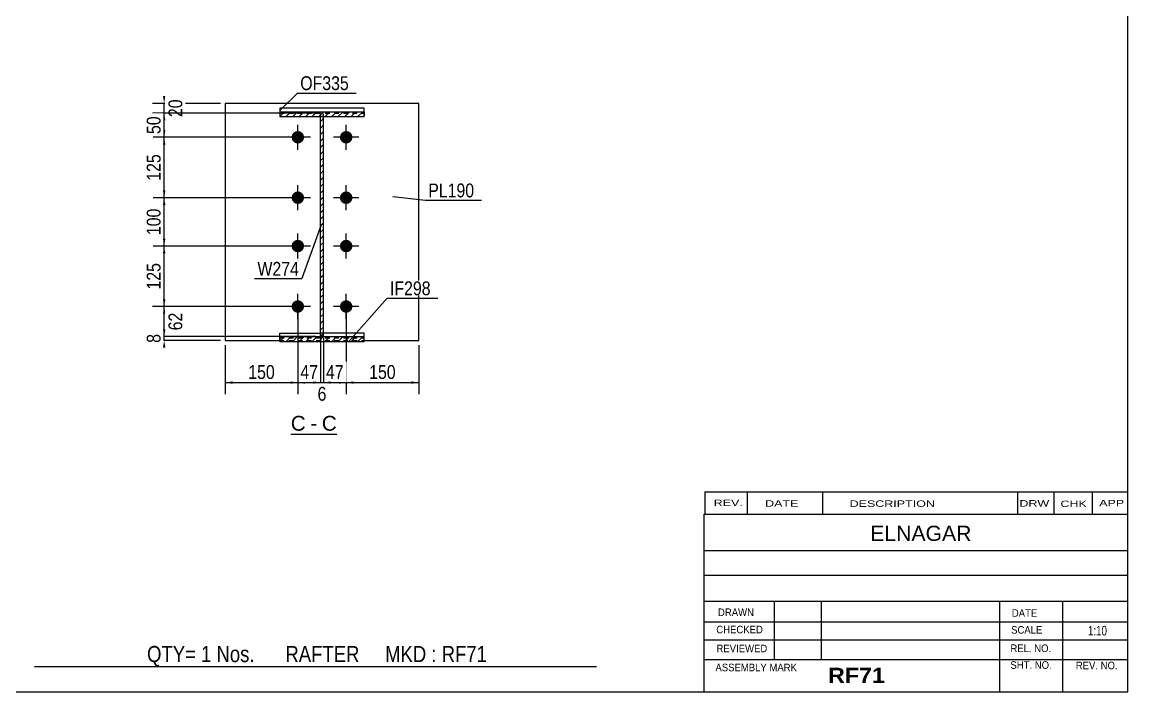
# Model space of a CAD drawing. Header units: millimetres. Extents: x 2 to 405, y 5 to 282.
# Drawn here: x 176.3 to 405, y 5 to 143.5 of the extents above; entities that cross this region are included whole.
import ezdxf

# ---------------------------------------------------------------- set-up
doc = ezdxf.new("R2010")
doc.units = ezdxf.units.MM
doc.linetypes.add('DXK_LINE_DOT1', pattern=[1.8814, 0.9407, -0.9407])
doc.styles.add('Arial', font='ARIAL.TTF', dxfattribs={"height": 0.2})
doc.styles.add('Arial Bold', font='ARIALBD.TTF', dxfattribs={"height": 0.2})
doc.styles.add('Arial Narrow', font='ARIALN.TTF', dxfattribs={"height": 0.2})

# ---------------------------------------------------------------- blocks, each defined once
blk = doc.blocks.new('Unknown-624480948-5281')
at = {"color": 5, "linetype": 'Continuous'}
for p, q in [((405, 5), (405, 282)), ((5, 5), (405, 5))]:
    blk.add_line(p, q, dxfattribs=at)
blk = doc.blocks.new('Unknown-624480948-14 - 3635')
at = {"color": 7, "linetype": 'Continuous'}
blk.add_line((231.89, 58.26), (241.4, 58.26), dxfattribs=at)
at = {"color": 0, "linetype": 'Continuous'}
blk.add_wipeout([(234.97, 59.01), (234.97, 62.21), (231.89, 62.21), (231.89, 59.01)], dxfattribs=at)
blk.add_wipeout([(237.35, 59.01), (237.35, 62.21), (235.93, 62.21), (235.93, 59.01)], dxfattribs=at)
at = {"color": 96, "linetype": 'Continuous', "style": 'Arial'}
for s, p in [('C', (231.89, 59.01)), ('-', (235.93, 59.01))]:
    blk.add_text(s, height=3.06, dxfattribs=at).set_placement(p)
at = {"color": 0, "linetype": 'Continuous'}
blk.add_wipeout([(241.4, 59.01), (241.4, 62.21), (238.31, 62.21), (238.31, 59.01)], dxfattribs=at)
at = {"color": 96, "linetype": 'Continuous', "style": 'Arial'}
blk.add_text('C', height=3.06, dxfattribs=at).set_placement((238.31, 59.01))
blk = doc.blocks.new('Bolt-624480948-3684 - 3635')
at = {"linetype": 'Continuous'}
for points in [[(232.05, 119.69, -1), (234.65, 119.69, -1)], [(242.05, 119.69, -1), (244.65, 119.69, -1)], [(232.05, 107.19, -1), (234.65, 107.19, -1)], [(242.05, 107.19, -1), (244.65, 107.19, -1)], [(232.05, 97.19, -1), (234.65, 97.19, -1)], [(242.05, 97.19, -1), (244.65, 97.19, -1)], [(232.05, 84.69, -1), (234.65, 84.69, -1)], [(242.05, 84.69, -1), (244.65, 84.69, -1)]]:
    blk.add_hatch(color=3, dxfattribs=at).paths.add_polyline_path(points)
at = {"color": 3, "linetype": 'Continuous'}
for p, q in [((233.35, 117.09), (233.35, 122.29)), ((243.35, 117.09), (243.35, 122.29)), ((235.95, 119.69), (230.75, 119.69)), ((245.95, 119.69), (240.75, 119.69)), ((233.35, 104.59), (233.35, 109.79)), ((243.35, 104.59), (243.35, 109.79)), ((235.95, 107.19), (230.75, 107.19)), ((245.95, 107.19), (240.75, 107.19)), ((233.35, 94.59), (233.35, 99.79)), ((243.35, 94.59), (243.35, 99.79)), ((235.95, 97.19), (230.75, 97.19)), ((245.95, 97.19), (240.75, 97.19)), ((233.35, 82.09), (233.35, 87.29)), ((243.35, 82.09), (243.35, 87.29)), ((235.95, 84.69), (230.75, 84.69)), ((245.95, 84.69), (240.75, 84.69))]:
    blk.add_line(p, q, dxfattribs=at)
blk = doc.blocks.new('Part-624480948-3636 - 3635')
at = {"linetype": 'Continuous'}
h = blk.add_hatch(dxfattribs=at)
h.set_pattern_fill('', scale=0.3, style=0, pattern_type=0)
h.set_pattern_definition([(45, (229.5954, 77.4816), (-0.67352, 0.67352), [])])
h.paths.add_polyline_path([(229.6, 78.49), (229.6, 77.48), (247.1, 77.48), (247.1, 78.49)])
at = {"color": 2, "linetype": 'Continuous'}
for p, q in [((229.6, 79.2), (238.05, 79.2)), ((229.6, 78.49), (229.6, 79.2)), ((229.6, 78.49), (229.6, 77.48)), ((229.6, 78.49), (247.1, 78.49)), ((247.1, 79.2), (238.65, 79.2)), ((247.1, 78.49), (247.1, 79.2)), ((247.1, 77.48), (247.1, 78.49)), ((229.6, 77.48), (247.1, 77.48))]:
    blk.add_line(p, q, dxfattribs=at)
at = {"color": 7, "linetype": 'DXK_LINE_DOT1'}
for p, q in [((229.6, 77.48), (229.6, 78.49)), ((229.6, 78.21), (247.1, 78.21)), ((238.65, 79.2), (238.05, 79.2)), ((247.1, 77.48), (247.1, 78.49))]:
    blk.add_line(p, q, dxfattribs=at)
blk = doc.blocks.new('Part-624480948-3662 - 3635')
at = {"linetype": 'Continuous'}
h = blk.add_hatch(dxfattribs=at)
h.set_pattern_fill('', scale=0.3, style=0, pattern_type=0)
h.set_pattern_definition([(45, (238.0454, 78.492), (-0.67352, 0.67352), [])])
h.paths.add_polyline_path([(238.05, 123.96), (238.05, 78.49), (238.65, 78.49), (238.65, 123.96)])
at = {"color": 7, "linetype": 'DXK_LINE_DOT1'}
for p, q in [((238.05, 78.49), (238.05, 124.69)), ((238.65, 78.49), (238.65, 124.69)), ((238.05, 79.22), (238.65, 79.22))]:
    blk.add_line(p, q, dxfattribs=at)
at = {"color": 2, "linetype": 'Continuous'}
for p, q in [((238.05, 78.49), (238.05, 123.96)), ((238.65, 123.96), (238.05, 123.96)), ((238.65, 78.49), (238.65, 123.96)), ((238.65, 78.49), (238.05, 78.49))]:
    blk.add_line(p, q, dxfattribs=at)
blk = doc.blocks.new('Part-624480948-3638 - 3635')
at = {"linetype": 'Continuous'}
h = blk.add_hatch(dxfattribs=at)
h.set_pattern_fill('', scale=0.3, style=0, pattern_type=0)
h.set_pattern_definition([(45, (229.5954, 123.9598), (-0.67352, 0.67352), [])])
h.paths.add_polyline_path([(229.6, 124.97), (229.6, 123.96), (247.1, 123.96), (247.1, 124.97)])
at = {"color": 2, "linetype": 'Continuous'}
for p, q in [((229.6, 125.68), (229.6, 124.97)), ((247.1, 125.68), (229.6, 125.68)), ((229.6, 124.97), (229.6, 123.96)), ((229.6, 124.97), (247.1, 124.97)), ((229.6, 123.96), (247.1, 123.96)), ((247.1, 124.97), (247.1, 125.68)), ((247.1, 123.96), (247.1, 124.97))]:
    blk.add_line(p, q, dxfattribs=at)
at = {"color": 7, "linetype": 'DXK_LINE_DOT1'}
for p, q in [((229.6, 124.97), (229.6, 123.96)), ((229.6, 124.69), (247.1, 124.69)), ((247.1, 124.97), (247.1, 123.96))]:
    blk.add_line(p, q, dxfattribs=at)
blk = doc.blocks.new('Part-624480948-3645 - 3635')
at = {"color": 2, "linetype": 'Continuous'}
for p, q in [((258.35, 126.69), (218.35, 126.69)), ((218.35, 126.69), (218.35, 77.69)), ((258.35, 77.69), (258.35, 126.69)), ((218.35, 77.69), (229.6, 77.69)), ((247.1, 77.69), (258.35, 77.69))]:
    blk.add_line(p, q, dxfattribs=at)
at = {"color": 7, "linetype": 'DXK_LINE_DOT1'}
blk.add_line((229.6, 77.69), (247.1, 77.69), dxfattribs=at)
blk = doc.blocks.new('StraightDimension-624480948-7702 - 3635')
at = {"linetype": 'Continuous'}
for points in [[(244.85, 68.71), (243.35, 68.96), (244.85, 69.21)], [(256.85, 69.21), (258.35, 68.96), (256.85, 68.71)]]:
    blk.add_hatch(color=7, dxfattribs=at).paths.add_polyline_path(points)
at = {"color": 7, "linetype": 'Continuous'}
for p, q in [((243.35, 83.69), (243.35, 66.56)), ((258.35, 76.69), (258.35, 66.56)), ((243.35, 68.96), (258.35, 68.96))]:
    blk.add_line(p, q, dxfattribs=at)
at = {"color": 0}
blk.add_wipeout([(254.19, 69.11), (254.19, 73.31), (247.5, 73.31), (247.5, 69.11)], dxfattribs=at)
at = {"color": 3, "style": 'Arial Narrow'}
blk.add_text('150', height=2.863, dxfattribs=at).set_placement((248.1, 69.71))
blk = doc.blocks.new('StraightDimension-624480948-7705 - 3635')
at = {"linetype": 'Continuous'}
for points in [[(234.85, 68.71), (233.35, 68.96), (234.85, 69.21)], [(236.55, 69.21), (238.05, 68.96), (236.55, 68.71)]]:
    blk.add_hatch(color=7, dxfattribs=at).paths.add_polyline_path(points)
at = {"color": 7, "linetype": 'Continuous'}
for p, q in [((233.35, 83.69), (233.35, 66.56)), ((238.05, 78.97), (238.05, 66.56)), ((233.35, 68.96), (238.05, 68.96))]:
    blk.add_line(p, q, dxfattribs=at)
at = {"color": 0}
blk.add_wipeout([(238.12, 69.11), (238.12, 73.31), (233.27, 73.31), (233.27, 69.11)], dxfattribs=at)
at = {"color": 3, "style": 'Arial Narrow'}
blk.add_text('47', height=2.863, dxfattribs=at).set_placement((233.87, 69.71))
blk = doc.blocks.new('StraightDimension-624480948-7547 - 3635')
at = {"linetype": 'Continuous'}
for points in [[(205.96, 128.19), (205.71, 126.69), (205.46, 128.19)], [(205.46, 123.19), (205.71, 124.69), (205.96, 123.19)]]:
    blk.add_hatch(color=7, dxfattribs=at).paths.add_polyline_path(points)
at = {"color": 7, "linetype": 'Continuous'}
for p, q in [((217.35, 126.69), (203.31, 126.69)), ((205.71, 124.69), (205.71, 126.69)), ((237.05, 124.69), (203.31, 124.69))]:
    blk.add_line(p, q, dxfattribs=at)
at = {"color": 0}
blk.add_wipeout([(210.06, 128.12), (205.86, 128.12), (205.86, 123.26), (210.06, 123.26)], dxfattribs=at)
at = {"color": 3, "style": 'Arial Narrow'}
blk.add_text('20', height=2.863, rotation=90.0002, dxfattribs=at).set_placement((209.46, 123.86))
blk = doc.blocks.new('StraightDimension-624480948-7548 - 3635')
at = {"linetype": 'Continuous'}
for points in [[(205.46, 123.19), (205.71, 124.69), (205.96, 123.19)], [(205.96, 121.19), (205.71, 119.69), (205.46, 121.19)]]:
    blk.add_hatch(color=7, dxfattribs=at).paths.add_polyline_path(points)
at = {"color": 7, "linetype": 'Continuous'}
for p, q in [((237.05, 124.69), (203.46, 124.69)), ((205.71, 119.69), (205.71, 124.69)), ((232.35, 119.69), (203.46, 119.69))]:
    blk.add_line(p, q, dxfattribs=at)
at = {"color": 0}
blk.add_wipeout([(205.56, 124.62), (201.36, 124.62), (201.36, 119.76), (205.56, 119.76)], dxfattribs=at)
at = {"color": 3, "style": 'Arial Narrow'}
blk.add_text('50', height=2.863, rotation=90.0002, dxfattribs=at).set_placement((204.96, 120.36))
blk = doc.blocks.new('StraightDimension-624480948-7549 - 3635')
at = {"linetype": 'Continuous'}
for points in [[(205.46, 118.19), (205.71, 119.69), (205.96, 118.19)], [(205.96, 108.69), (205.71, 107.19), (205.46, 108.69)]]:
    blk.add_hatch(color=7, dxfattribs=at).paths.add_polyline_path(points)
at = {"color": 7, "linetype": 'Continuous'}
for p, q in [((232.35, 119.69), (203.46, 119.69)), ((205.71, 107.19), (205.71, 119.69)), ((232.35, 107.19), (203.46, 107.19))]:
    blk.add_line(p, q, dxfattribs=at)
at = {"color": 0}
blk.add_wipeout([(205.56, 116.78), (201.36, 116.78), (201.36, 110.1), (205.56, 110.1)], dxfattribs=at)
at = {"color": 3, "style": 'Arial Narrow'}
blk.add_text('125', height=2.863, rotation=90.0002, dxfattribs=at).set_placement((204.96, 110.7))
blk = doc.blocks.new('StraightDimension-624480948-7550 - 3635')
at = {"linetype": 'Continuous'}
for points in [[(205.46, 105.69), (205.71, 107.19), (205.96, 105.69)], [(205.96, 98.69), (205.71, 97.19), (205.46, 98.69)]]:
    blk.add_hatch(color=7, dxfattribs=at).paths.add_polyline_path(points)
at = {"color": 7, "linetype": 'Continuous'}
for p, q in [((232.35, 107.19), (203.46, 107.19)), ((205.71, 97.19), (205.71, 107.19)), ((232.35, 97.19), (203.46, 97.19))]:
    blk.add_line(p, q, dxfattribs=at)
at = {"color": 0}
blk.add_wipeout([(205.56, 105.53), (201.36, 105.53), (201.36, 98.85), (205.56, 98.85)], dxfattribs=at)
at = {"color": 3, "style": 'Arial Narrow'}
blk.add_text('100', height=2.863, rotation=90.0002, dxfattribs=at).set_placement((204.96, 99.45))
blk = doc.blocks.new('StraightDimension-624480948-7551 - 3635')
at = {"linetype": 'Continuous'}
for points in [[(205.46, 95.69), (205.71, 97.19), (205.96, 95.69)], [(205.96, 86.19), (205.71, 84.69), (205.46, 86.19)]]:
    blk.add_hatch(color=7, dxfattribs=at).paths.add_polyline_path(points)
at = {"color": 7, "linetype": 'Continuous'}
for p, q in [((232.35, 97.19), (203.46, 97.19)), ((205.71, 84.69), (205.71, 97.19)), ((232.35, 84.69), (203.46, 84.69))]:
    blk.add_line(p, q, dxfattribs=at)
at = {"color": 0}
blk.add_wipeout([(205.56, 94.28), (201.36, 94.28), (201.36, 87.6), (205.56, 87.6)], dxfattribs=at)
at = {"color": 3, "style": 'Arial Narrow'}
blk.add_text('125', height=2.863, rotation=90.0002, dxfattribs=at).set_placement((204.96, 88.2))
blk = doc.blocks.new('StraightDimension-624480948-7552 - 3635')
at = {"linetype": 'Continuous'}
for points in [[(205.46, 83.19), (205.71, 84.69), (205.96, 83.19)], [(205.96, 79.99), (205.71, 78.49), (205.46, 79.99)]]:
    blk.add_hatch(color=7, dxfattribs=at).paths.add_polyline_path(points)
at = {"color": 7, "linetype": 'Continuous'}
for p, q in [((232.35, 84.69), (203.31, 84.69)), ((205.71, 78.49), (205.71, 84.69)), ((237.05, 78.49), (203.31, 78.49))]:
    blk.add_line(p, q, dxfattribs=at)
at = {"color": 0}
blk.add_wipeout([(210.06, 84.02), (205.86, 84.02), (205.86, 79.16), (210.06, 79.16)], dxfattribs=at)
at = {"color": 3, "style": 'Arial Narrow'}
blk.add_text('62', height=2.863, rotation=90.0002, dxfattribs=at).set_placement((209.46, 79.76))
blk = doc.blocks.new('StraightDimension-624480948-7553 - 3635')
at = {"linetype": 'Continuous'}
for points in [[(205.96, 79.99), (205.71, 78.49), (205.46, 79.99)], [(205.46, 76.19), (205.71, 77.69), (205.96, 76.19)]]:
    blk.add_hatch(color=7, dxfattribs=at).paths.add_polyline_path(points)
at = {"color": 7, "linetype": 'Continuous'}
for p, q in [((237.05, 78.49), (203.46, 78.49)), ((205.71, 77.69), (205.71, 78.49)), ((217.35, 77.69), (203.46, 77.69))]:
    blk.add_line(p, q, dxfattribs=at)
at = {"color": 0}
blk.add_wipeout([(205.56, 79.61), (201.36, 79.61), (201.36, 76.58), (205.56, 76.58)], dxfattribs=at)
at = {"color": 3, "style": 'Arial Narrow'}
blk.add_text('8', height=2.86, rotation=90.0002, dxfattribs=at).set_placement((204.96, 77.18))
blk = doc.blocks.new('StraightDimension-624480948-7703 - 3635')
at = {"linetype": 'Continuous'}
for points in [[(240.15, 68.71), (238.65, 68.96), (240.15, 69.21)], [(241.85, 69.21), (243.35, 68.96), (241.85, 68.71)]]:
    blk.add_hatch(color=7, dxfattribs=at).paths.add_polyline_path(points)
at = {"color": 7, "linetype": 'Continuous'}
for p, q in [((243.35, 83.69), (243.35, 66.56)), ((238.65, 78.22), (238.65, 66.56)), ((238.65, 68.96), (243.35, 68.96))]:
    blk.add_line(p, q, dxfattribs=at)
at = {"color": 0}
blk.add_wipeout([(243.42, 69.11), (243.42, 73.31), (238.57, 73.31), (238.57, 69.11)], dxfattribs=at)
at = {"color": 3, "style": 'Arial Narrow'}
blk.add_text('47', height=2.863, dxfattribs=at).set_placement((239.17, 69.71))
blk = doc.blocks.new('StraightDimension-624480948-7704 - 3635')
at = {"linetype": 'Continuous'}
for points in [[(236.55, 69.21), (238.05, 68.96), (236.55, 68.71)], [(240.15, 68.71), (238.65, 68.96), (240.15, 69.21)]]:
    blk.add_hatch(color=7, dxfattribs=at).paths.add_polyline_path(points)
at = {"color": 7, "linetype": 'Continuous'}
for p, q in [((238.05, 78.97), (238.05, 66.71)), ((238.65, 78.22), (238.65, 66.71)), ((238.05, 68.96), (238.65, 68.96))]:
    blk.add_line(p, q, dxfattribs=at)
at = {"color": 0}
blk.add_wipeout([(239.86, 64.61), (239.86, 68.81), (236.83, 68.81), (236.83, 64.61)], dxfattribs=at)
at = {"color": 3, "style": 'Arial Narrow'}
blk.add_text('6', height=2.86, dxfattribs=at).set_placement((237.43, 65.21))
blk = doc.blocks.new('StraightDimension-624480948-7706 - 3635')
at = {"linetype": 'Continuous'}
for points in [[(219.85, 68.71), (218.35, 68.96), (219.85, 69.21)], [(231.85, 69.21), (233.35, 68.96), (231.85, 68.71)]]:
    blk.add_hatch(color=7, dxfattribs=at).paths.add_polyline_path(points)
at = {"color": 7, "linetype": 'Continuous'}
for p, q in [((233.35, 83.69), (233.35, 66.56)), ((218.35, 76.69), (218.35, 66.56)), ((218.35, 68.96), (233.35, 68.96))]:
    blk.add_line(p, q, dxfattribs=at)
at = {"color": 0}
blk.add_wipeout([(229.19, 69.11), (229.19, 73.31), (222.5, 73.31), (222.5, 69.11)], dxfattribs=at)
at = {"color": 3, "style": 'Arial Narrow'}
blk.add_text('150', height=2.863, dxfattribs=at).set_placement((223.1, 69.71))
blk = doc.blocks.new('CBS_CALLOFF-624480948-11063')
at = {"color": 7, "linetype": 'Continuous'}
blk.add_line((178.88, 10.27), (295.11, 10.25), dxfattribs=at)
at = {"color": 3, "linetype": 'Continuous', "style": 'Arial Narrow'}
blk.add_text('QTY= 1 Nos.      RAFTER     MKD : RF71', height=3.3405, dxfattribs=at).set_placement((202.17, 11.16))
blk = doc.blocks.new('CBS_NAME_BLOG-624480948-11064')
at = {"color": 7, "linetype": 'Continuous'}
for p, q in [((317.41, 41.75), (404.93, 41.75)), ((317.41, 5.04), (317.41, 41.75)), ((317.41, 34.21), (404.93, 34.21)), ((317.48, 29.16), (405, 29.16)), ((317.41, 23.79), (404.93, 23.79)), ((331.93, 11.68), (331.93, 23.78)), ((341.62, 11.71), (341.62, 23.78)), ((378.53, 5.04), (378.53, 23.77)), ((391.58, 5.04), (391.58, 23.78)), ((317.42, 19.49), (405, 19.51)), ((317.41, 15.74), (404.93, 15.74)), ((317.41, 11.7), (404.93, 11.7)), ((317.41, 5), (405, 5))]:
    blk.add_line(p, q, dxfattribs=at)
at = {"color": 3, "linetype": 'Continuous', "style": 'Arial'}
blk.add_text('ELNAGAR', height=3.133, dxfattribs=at).set_placement((351.73, 36.22))
at = {"color": 3, "linetype": 'Continuous'}
for s, height, style, width, p in [('DRAWN', 1.566, 'Arial', 0.9, (320.24, 20.68)), ('DATE', 1.566, 'Arial', 0.9, (381, 20.52)), ('CHECKED', 1.566, 'Arial', 0.9, (319.89, 17.11)), ('SCALE', 1.566, 'Arial', 0.9, (380.85, 17.04)), ('1:10', 1.957, 'Arial Narrow', 0.9, (396.74, 16.68)), ('REVIEWED', 1.566, 'Arial', 0.9, (319.93, 13.19)), ('REL. NO.', 1.566, 'Arial', 0.9, (380.71, 13.24)), ('ASSEMBLY MARK', 1.5663, 'Arial', 0.9, (319.71, 9.26)), ('RF71', 3.131, 'Arial Bold', 1.1, (342.99, 6.86)), ('SHT. NO.', 1.566, 'Arial', 0.9, (380.71, 9.77)), ('REV. NO.', 1.566, 'Arial', 0.9, (394.23, 9.68))]:
    blk.add_text(s, height=height, dxfattribs=dict(at, style=style, width=width)).set_placement(p)
blk = doc.blocks.new('CBS_REVISION-624480948-11065')
at = {"color": 7, "linetype": 'Continuous'}
for p, q in [((317.49, 46.38), (404.99, 46.38)), ((317.49, 46.38), (317.49, 41.75)), ((326.29, 46.38), (326.29, 41.75)), ((341.88, 46.38), (341.88, 41.81)), ((382.14, 46.38), (382.14, 41.75)), ((389.68, 46.38), (389.68, 41.75)), ((397.63, 46.38), (397.63, 41.75)), ((317.49, 41.75), (404.99, 41.75))]:
    blk.add_line(p, q, dxfattribs=at)
at = {"color": 7, "style": 'Arial Narrow', "width": 1.7}
for s, height, p in [('REV.', 1.326, (319.35, 43.43)), ('DATE', 1.326, (329.98, 43.31)), ('DESCRIPTION', 1.3257, (347.46, 43.26)), ('DRW', 1.326, (382.57, 43.32)), ('CHK', 1.326, (391.06, 43.23)), ('APP', 1.326, (399.06, 43.38))]:
    blk.add_text(s, height=height, dxfattribs=at).set_placement(p)
blk = doc.blocks.new('Mark-624480948-7763 - 3635')
at = {"color": 0}
blk.add_wipeout([(260.82, 87.02), (260.82, 90.02), (252.41, 90.02), (252.41, 87.02)], dxfattribs=at)
blk.add_wipeout([(260.82, 87.02), (260.82, 90.02), (252.41, 90.02), (252.41, 87.02)], dxfattribs=at)
at = {"color": 7, "linetype": 'Continuous'}
for p, q in [((243.88, 77.48), (251.81, 86.42)), ((251.81, 86.42), (262.32, 86.42))]:
    blk.add_line(p, q, dxfattribs=at)
at = {"color": 3, "style": 'Arial Narrow'}
blk.add_text('IF298', height=2.863, dxfattribs=at).set_placement((252.41, 87.02))
blk = doc.blocks.new('Mark-624480948-7766 - 3635')
at = {"color": 0}
blk.add_wipeout([(269.82, 107.26), (269.82, 110.26), (260.32, 110.26), (260.32, 107.26)], dxfattribs=at)
blk.add_wipeout([(269.82, 107.26), (269.82, 110.26), (260.32, 110.26), (260.32, 107.26)], dxfattribs=at)
at = {"color": 7, "linetype": 'Continuous'}
for p, q in [((253, 107.46), (259.72, 106.66)), ((259.72, 106.66), (271.32, 106.66))]:
    blk.add_line(p, q, dxfattribs=at)
at = {"color": 3, "style": 'Arial Narrow'}
blk.add_text('PL190', height=2.863, dxfattribs=at).set_placement((260.32, 107.26))
blk = doc.blocks.new('Mark-624480948-7769 - 3635')
at = {"color": 0}
blk.add_wipeout([(233.58, 91.05), (233.58, 94.05), (225, 94.05), (225, 91.05)], dxfattribs=at)
blk.add_wipeout([(233.58, 91.05), (233.58, 94.05), (225, 94.05), (225, 91.05)], dxfattribs=at)
at = {"color": 7, "linetype": 'Continuous'}
for p in [(238.18, 101.58), (224.4, 90.45)]:
    blk.add_line(p, (234.18, 90.45), dxfattribs=at)
at = {"color": 3, "style": 'Arial Narrow'}
blk.add_text('W274', height=2.863, dxfattribs=at).set_placement((225, 91.05))
blk = doc.blocks.new('Mark-624480948-7776 - 3635')
at = {"color": 0}
blk.add_wipeout([(243.9, 129.44), (243.9, 132.44), (233.85, 132.44), (233.85, 129.44)], dxfattribs=at)
blk.add_wipeout([(243.9, 129.44), (243.9, 132.44), (233.85, 132.44), (233.85, 129.44)], dxfattribs=at)
at = {"color": 7, "linetype": 'Continuous'}
for p, q in [((229.71, 125.3), (233.25, 128.84)), ((233.25, 128.84), (245.4, 128.84))]:
    blk.add_line(p, q, dxfattribs=at)
at = {"color": 3, "style": 'Arial Narrow'}
blk.add_text('OF335', height=2.863, dxfattribs=at).set_placement((233.85, 129.44))

msp = doc.modelspace()

# ---------------------------------------------------------------- block references
for name in ['Unknown-624480948-5281', 'Part-624480948-3645 - 3635', 'Part-624480948-3638 - 3635', 'Part-624480948-3662 - 3635', 'Bolt-624480948-3684 - 3635', 'Part-624480948-3636 - 3635', 'CBS_REVISION-624480948-11065', 'CBS_NAME_BLOG-624480948-11064', 'CBS_CALLOFF-624480948-11063']:
    msp.add_blockref(name, (0, 0))

# ---------------------------------------------------------------- next in the draw order: block references
for name in ['StraightDimension-624480948-7547 - 3635', 'Mark-624480948-7766 - 3635', 'StraightDimension-624480948-7705 - 3635', 'StraightDimension-624480948-7702 - 3635', 'Unknown-624480948-14 - 3635']:
    msp.add_blockref(name, (0, 0))

# ---------------------------------------------------------------- next in the draw order: block references
for name in ['StraightDimension-624480948-7548 - 3635', 'StraightDimension-624480948-7703 - 3635']:
    msp.add_blockref(name, (0, 0))

# ---------------------------------------------------------------- next in the draw order: block references
for name in ['Mark-624480948-7776 - 3635', 'StraightDimension-624480948-7549 - 3635', 'Mark-624480948-7763 - 3635']:
    msp.add_blockref(name, (0, 0))

# ---------------------------------------------------------------- next in the draw order: block references
msp.add_blockref('StraightDimension-624480948-7550 - 3635', (0, 0))

# ---------------------------------------------------------------- next in the draw order: block references
msp.add_blockref('StraightDimension-624480948-7551 - 3635', (0, 0))

# ---------------------------------------------------------------- next in the draw order: block references
for name in ['Mark-624480948-7769 - 3635', 'StraightDimension-624480948-7552 - 3635']:
    msp.add_blockref(name, (0, 0))

# ---------------------------------------------------------------- next in the draw order: block references
msp.add_blockref('StraightDimension-624480948-7553 - 3635', (0, 0))

# ---------------------------------------------------------------- next in the draw order: block references
for name in ['StraightDimension-624480948-7706 - 3635', 'StraightDimension-624480948-7704 - 3635']:
    msp.add_blockref(name, (0, 0))

doc.saveas('drawing.dxf')
